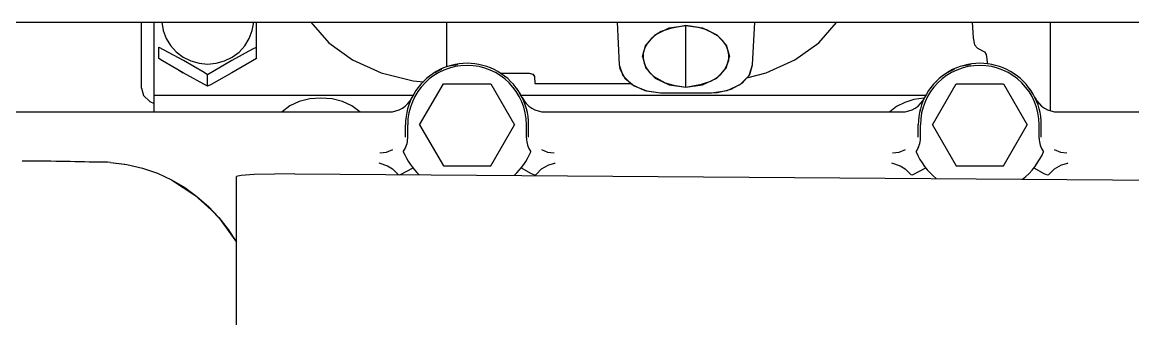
# Model space of a CAD drawing. Extents: x 1551 to 113148, y -1700 to 77018.
# Drawn here: x 18592.9 to 18809.5, y 12337.9 to 12395.8 of the extents above; entities that cross this region are included whole.
import ezdxf

# ---------------------------------------------------------------- set-up
doc = ezdxf.new("R2010")
doc.units = 0
doc.header["$LTSCALE"] = 500
doc.header["$MEASUREMENT"] = 0
doc.linetypes.add('SNT-025', pattern=[0.74, 0.4, -0.17, 0, -0.17])
doc.layers.get('0').update_dxf_attribs({"linetype": 'CONTINUOUS'})
doc.layers.add('GENERATORSETT', color=7, linetype='CONTINUOUS')

# ---------------------------------------------------------------- blocks, each defined once
blk = doc.blocks.new('GENERATOR-CENTER')
for p, q in [((-2345.1, 307.52), (-1646.61, 307.54)), ((-2144.11, 294.67), (-2144.11, 307.53)), ((-2141.61, 293.27), (-2141.6, 307.53)), ((-2140.16, 307.53), (-2139.88, 305.91)), ((-2139.88, 305.91), (-2139.3, 304.36)), ((-2123.08, 304.36), (-2122.49, 305.9)), ((-2122.49, 305.9), (-2122.21, 307.53)), ((-2121.69, 302.67), (-2121.69, 307.53)), ((-2111.08, 307.53), (-2107.59, 303.5)), ((-2084.55, 298.83), (-2084.55, 307.53)), ((-2051.32, 307.53), (-2050.91, 299.24)), ((-2043.92, 305.1), (-2041.16, 306.41)), ((-2042.72, 305.7), (-2043.81, 305.06)), ((-2040.94, 306.28), (-2042.72, 305.7)), ((-2041.16, 306.41), (-2037.91, 306.86)), ((-2037.91, 306.86), (-2040.94, 306.28)), ((-2037.91, 294.84), (-2037.91, 306.86)), ((-2037.91, 294.84), (-2037.91, 306.86)), ((-2037.91, 306.86), (-2034.66, 306.41)), ((-2035.47, 306.48), (-2037.91, 306.86)), ((-2033.83, 306.03), (-2035.47, 306.48)), ((-2034.66, 306.41), (-2031.9, 305.1)), ((-2031.64, 304.78), (-2033.83, 306.03)), ((-2024.91, 299.24), (-2024.5, 307.53)), ((-2012.03, 303.5), (-2008.57, 307.49)), ((-1982.07, 307.53), (-1981.92, 304.49)), ((-1966.83, 290.32), (-1966.83, 307.53)), ((-2139.3, 304.36), (-2138.44, 302.96)), ((-2123.94, 302.95), (-2123.08, 304.36)), ((-2107.59, 303.5), (-2102.95, 300.17)), ((-2045.44, 303.45), (-2045.95, 302.52)), ((-2045.76, 303.15), (-2043.92, 305.1)), ((-2044.72, 304.3), (-2045.44, 303.45)), ((-2043.81, 305.06), (-2044.72, 304.3)), ((-2031.9, 305.1), (-2030.06, 303.15)), ((-2030.8, 303.99), (-2031.64, 304.78)), ((-2030.15, 303.1), (-2030.8, 303.99)), ((-2016.67, 300.17), (-2012.03, 303.5)), ((-1981.92, 304.49), (-1981.67, 303.13)), ((-2140.7, 300.46), (-2140.69, 302.69)), ((-2140.69, 302.69), (-2135.95, 300.13)), ((-2138.44, 302.96), (-2137.32, 301.73)), ((-2137.32, 301.73), (-2135.98, 300.73)), ((-2126.44, 300.13), (-2122.38, 302.35)), ((-2126.4, 300.72), (-2125.07, 301.72)), ((-2125.07, 301.72), (-2123.94, 302.95)), ((-2122.38, 302.35), (-2121.69, 302.67)), ((-2121.7, 300.44), (-2121.69, 302.67)), ((-2046.41, 300.85), (-2045.76, 303.15)), ((-2046.23, 301.54), (-2046.28, 300.55)), ((-2045.95, 302.52), (-2046.23, 301.54)), ((-2029.73, 302.15), (-2030.15, 303.1)), ((-2030.06, 303.15), (-2029.41, 300.85)), ((-2029.54, 301.16), (-2029.73, 302.15)), ((-2029.58, 300.16), (-2029.54, 301.16)), ((-1981.67, 303.13), (-1981.07, 302.49)), ((-1981.07, 302.49), (-1979.71, 301.78)), ((-1979.71, 301.78), (-1979.37, 301.22)), ((-1979.37, 301.22), (-1979.11, 299.32)), ((-2140.02, 300), (-2140.7, 300.46)), ((-2135.96, 297.64), (-2140.02, 300)), ((-2135.98, 300.73), (-2134.48, 299.98)), ((-2135.94, 300.13), (-2131.88, 297.77)), ((-2134.48, 299.98), (-2132.87, 299.53)), ((-2132.87, 299.53), (-2131.2, 299.37)), ((-2131.2, 297.31), (-2126.45, 300.12)), ((-2131.2, 299.37), (-2129.52, 299.52)), ((-2129.52, 299.52), (-2127.9, 299.98)), ((-2127.9, 299.98), (-2126.4, 300.72)), ((-2121.7, 300.44), (-2126.45, 297.63)), ((-2102.95, 300.17), (-2097.37, 297.66)), ((-2084.08, 299), (-2083.71, 299.1)), ((-2083.71, 299.1), (-2082.4, 299.27)), ((-2050.91, 299.24), (-2050.78, 298.42)), ((-2050.91, 299.24), (-2050.22, 297.14)), ((-2046.41, 300.85), (-2045.76, 298.55)), ((-2046.28, 300.55), (-2046.09, 299.56)), ((-2046.09, 299.56), (-2045.66, 298.61)), ((-2030.37, 298.26), (-2029.87, 299.19)), ((-2030.06, 298.55), (-2029.41, 300.85)), ((-2029.87, 299.19), (-2029.58, 300.16)), ((-2025.6, 297.14), (-2024.91, 299.24)), ((-2025.49, 297.32), (-2024.91, 299.24)), ((-2022.25, 297.66), (-2016.67, 300.17)), ((-1984.08, 299), (-1983.71, 299.1)), ((-1983.71, 299.1), (-1982.4, 299.27)), ((-2136.79, 298.17), (-2135.96, 297.64)), ((-2131.21, 295.08), (-2135.95, 297.64)), ((-2131.88, 297.77), (-2131.2, 297.31)), ((-2131.21, 295.08), (-2131.2, 297.31)), ((-2126.46, 297.63), (-2130.52, 295.41)), ((-2097.37, 297.66), (-2091.13, 296.1)), ((-2086.81, 297.75), (-2086.59, 297.9)), ((-2086.59, 297.9), (-2085.55, 298.37)), ((-2074.17, 297.61), (-2068.48, 297.61)), ((-2068.48, 297.61), (-2067.78, 297.42)), ((-2068.48, 297.61), (-2067.64, 297.3)), ((-2067.78, 297.42), (-2067.48, 296.96)), ((-2067.64, 297.3), (-2067.48, 296.96)), ((-2067.48, 296.96), (-2067.41, 295.57)), ((-2067.48, 296.96), (-2067.41, 295.57)), ((-2050.78, 298.42), (-2049.82, 296.59)), ((-2050.22, 297.14), (-2048.47, 295.37)), ((-2045.76, 298.55), (-2043.92, 296.6)), ((-2045.66, 298.61), (-2045.02, 297.72)), ((-2045.02, 297.72), (-2044.18, 296.92)), ((-2044.18, 296.92), (-2041.99, 295.68)), ((-2032.01, 296.64), (-2031.1, 297.4)), ((-2031.9, 296.6), (-2030.06, 298.55)), ((-2031.1, 297.4), (-2030.37, 298.26)), ((-2027.35, 295.37), (-2025.6, 297.14)), ((-2026.95, 295.66), (-2025.49, 297.32)), ((-2026.02, 296.71), (-2022.25, 297.66)), ((-1986.81, 297.75), (-1986.59, 297.9)), ((-1986.59, 297.9), (-1985.55, 298.37)), ((-2144.11, 294.67), (-2143.68, 293.25)), ((-2130.52, 295.41), (-2131.21, 295.08)), ((-2091.13, 296.1), (-2089.12, 295.93)), ((-2089.85, 287.52), (-2085.23, 295.52)), ((-2089.12, 295.93), (-2089.07, 295.99)), ((-2089.07, 295.99), (-2089, 296.05)), ((-2085.23, 295.52), (-2075.99, 295.52)), ((-2075.99, 295.52), (-2071.37, 287.52)), ((-2067.41, 295.57), (-2048.66, 295.57)), ((-2049.82, 296.59), (-2048.04, 295.1)), ((-2048.47, 295.37), (-2045.91, 294.19)), ((-2048.04, 295.1), (-2045.64, 294.12)), ((-2043.92, 296.6), (-2041.16, 295.3)), ((-2042.91, 296.04), (-2042.91, 296.13)), ((-2042.91, 296.04), (-2042.91, 296.13)), ((-2041.99, 295.68), (-2040.35, 295.22)), ((-2041.16, 295.3), (-2037.91, 294.84)), ((-2040.35, 295.22), (-2037.91, 294.84)), ((-2037.91, 294.84), (-2034.88, 295.42)), ((-2037.91, 294.84), (-2034.66, 295.3)), ((-2034.88, 295.42), (-2033.09, 296)), ((-2034.66, 295.3), (-2031.9, 296.6)), ((-2033.09, 296), (-2032.01, 296.64)), ((-2032.91, 296.1), (-2032.91, 296.13)), ((-2032.91, 296.1), (-2032.91, 296.13)), ((-2029.91, 294.19), (-2027.35, 295.37)), ((-2029.12, 294.45), (-2026.95, 295.66)), ((-1989.85, 287.52), (-1985.23, 295.52)), ((-1989.12, 295.93), (-1989.07, 295.99)), ((-1989.07, 295.99), (-1989, 296.05)), ((-1985.23, 295.52), (-1975.99, 295.52)), ((-1975.99, 295.52), (-1971.37, 287.52)), ((-2143.68, 293.25), (-2142.48, 292.06)), ((-2141.61, 290.02), (-2141.61, 293.27)), ((-2141.61, 293.27), (-2091.1, 293.27)), ((-2111.28, 292.56), (-2113.33, 292.04)), ((-2109.11, 292.74), (-2111.28, 292.56)), ((-2106.94, 292.56), (-2109.11, 292.74)), ((-2104.88, 292.04), (-2106.94, 292.56)), ((-2070.12, 293.27), (-1991.1, 293.27)), ((-2045.91, 294.19), (-2042.91, 293.78)), ((-2045.64, 294.12), (-2042.91, 293.78)), ((-2042.91, 293.78), (-2032.91, 293.78)), ((-2042.91, 293.78), (-2032.91, 293.78)), ((-2032.91, 293.78), (-2029.91, 294.19)), ((-2032.91, 293.78), (-2031.75, 293.84)), ((-2031.75, 293.84), (-2029.12, 294.45)), ((-1993.45, 292.43), (-1995.25, 291.88)), ((-1991.54, 292.71), (-1993.45, 292.43)), ((-2142.48, 292.06), (-2141.61, 291.7)), ((-2115.17, 291.19), (-2116.68, 290.08)), ((-2113.33, 292.04), (-2115.17, 291.19)), ((-2103.05, 291.19), (-2104.88, 292.04)), ((-2101.54, 290.08), (-2103.05, 291.19)), ((-1996.84, 291.09), (-1998.18, 290.08)), ((-1995.25, 291.88), (-1996.84, 291.09)), ((-2175.35, 290.02), (-2095.86, 290.02)), ((-2065.35, 290.02), (-1995.86, 290.02)), ((-1965.35, 290.02), (-1895.86, 290.02)), ((-2092.61, 285.1), (-2092.61, 287.52)), ((-2092.19, 284.92), (-2092.19, 287.52)), ((-2089.85, 287.52), (-2085.23, 279.52)), ((-2075.99, 279.52), (-2071.37, 287.52)), ((-2069.03, 284.92), (-2069.03, 287.52)), ((-2068.61, 285.1), (-2068.61, 287.52)), ((-1992.61, 285.1), (-1992.61, 287.52)), ((-1992.19, 284.92), (-1992.19, 287.52)), ((-1989.85, 287.52), (-1985.23, 279.52)), ((-1975.99, 279.52), (-1971.37, 287.52)), ((-1969.03, 284.92), (-1969.03, 287.52)), ((-1968.61, 285.1), (-1968.61, 287.52)), ((-2097.61, 282.02), (-2096.31, 282.19)), ((-2096.31, 282.19), (-2095.11, 282.69)), ((-2066.11, 282.69), (-2064.9, 282.19)), ((-2064.9, 282.19), (-2063.61, 282.02)), ((-1997.61, 282.02), (-1996.31, 282.19)), ((-1996.31, 282.19), (-1995.11, 282.69)), ((-1966.11, 282.69), (-1964.9, 282.19)), ((-1964.9, 282.19), (-1963.61, 282.02)), ((-2150.16, 280.16), (-2147.36, 279.83)), ((-2150.16, 280.16), (-2146.97, 279.77)), ((-2146.97, 279.77), (-2143.91, 279.06)), ((-2097.8, 280.11), (-2096.13, 279.51)), ((-2096.13, 279.51), (-2095.15, 278.91)), ((-2085.23, 279.52), (-2075.99, 279.52)), ((-2066.07, 278.91), (-2064.69, 279.69)), ((-2064.69, 279.69), (-2063.47, 280.06)), ((-2063.47, 280.06), (-2063.42, 280.11)), ((-1997.8, 280.11), (-1996.13, 279.52)), ((-1996.13, 279.52), (-1995.15, 278.91)), ((-1985.23, 279.52), (-1975.99, 279.52)), ((-1966.07, 278.91), (-1964.69, 279.69)), ((-1964.69, 279.69), (-1963.47, 280.06)), ((-1963.47, 280.06), (-1963.42, 280.11)), ((-2143.91, 279.06), (-2141.01, 278.05)), ((-2141.01, 278.05), (-2138.26, 276.78)), ((-2125.34, 277.52), (-2125.56, 277.41)), ((-2125.56, 275.89), (-2125.56, 277.41)), ((-2124.67, 277.63), (-2125.34, 277.52)), ((-2122.13, 277.81), (-2124.67, 277.63)), ((-2114.19, 277.93), (-2122.13, 277.81)), ((-2114.19, 277.93), (-1945.65, 276.71)), ((-2095.15, 278.91), (-2094.06, 277.79)), ((-2094.06, 277.79), (-2093.74, 277.77)), ((-2093.74, 277.77), (-2091.15, 279.09)), ((-2070.07, 279.09), (-2068.1, 277.99)), ((-2068.1, 277.99), (-2067.47, 277.77)), ((-2067.47, 277.77), (-2067.15, 277.79)), ((-2067.15, 277.79), (-2066.07, 278.91)), ((-1995.15, 278.91), (-1994.06, 277.79)), ((-1994.06, 277.79), (-1993.74, 277.77)), ((-1993.74, 277.77), (-1991.15, 279.09)), ((-1970.07, 279.09), (-1968.1, 277.99)), ((-1968.1, 277.99), (-1967.47, 277.77)), ((-1967.47, 277.77), (-1967.15, 277.79)), ((-1967.15, 277.79), (-1966.07, 278.91)), ((-2138.26, 276.78), (-2135.68, 275.27)), ((-2138.22, 276.76), (-2133.7, 273.82)), ((-2135.68, 275.27), (-2133.28, 273.52)), ((-2125.56, 267.9), (-2125.56, 275.89)), ((-2133.7, 273.82), (-2130.52, 270.95)), ((-2133.28, 273.52), (-2131.05, 271.57)), ((-2131.05, 271.57), (-2129.02, 269.43)), ((-2130.52, 270.95), (-2128.9, 269.23)), ((-2129.02, 269.43), (-2127.19, 267.1)), ((-2128.9, 269.23), (-2125.56, 264.6)), ((-2127.19, 267.1), (-2125.56, 264.59)), ((-2127.14, 267.03), (-2126.78, 266.52)), ((-2125.56, -267.91), (-2125.56, 267.9))]:
    blk.add_line(p, q)
for centre, radius, start, end in [((-2080.61, 287.52), 12, 359.9996, 180.0004), ((-2080.61, 287.52), 11.58, 0.0085, 179.9915), ((-1980.61, 287.52), 12, 359.9996, 180.0004), ((-1980.61, 287.52), 11.58, 0.0085, 179.9915), ((-2080.61, 287.52), 12, 29.9871, 35.9997), ((-1980.61, 287.52), 12, 29.9871, 35.9997), ((-2095.86, 295.02), 5, 270, 333.821), ((-2095.86, 295.02), 5, 270, 333.821), ((-2080.61, 287.52), 12, 26.179, 29.2208), ((-2065.35, 295.02), 5, 206.1786, 270.0003), ((-2065.35, 295.02), 5, 206.179, 270), ((-1995.86, 295.02), 5, 270, 333.821), ((-1995.86, 295.02), 5, 270, 333.821), ((-1980.61, 287.52), 12, 26.179, 29.2208), ((-1965.35, 295.02), 5, 206.1786, 270.0003), ((-1965.35, 295.02), 5, 206.179, 270), ((-2096.79, 284.92), 4.6, 324.6458, 0.0414), ((-2064.43, 284.92), 4.6, 179.9526, 215.354), ((-1996.79, 284.92), 4.6, 324.6458, 0.0414), ((-1964.43, 284.92), 4.6, 179.9526, 215.3539), ((-2080.61, 287.52), 13.5, 202.9502, 226.3339), ((-2080.61, 287.52), 13.5, 312.834, 337.05), ((-1980.61, 287.52), 13.5, 202.9503, 231.0422), ((-1980.61, 287.52), 13.5, 308.1257, 337.05), ((-2172.41, -538.7), 819.16, 88.60294, 89.64693), ((-2151.94, 250.58), 29.64, 86.5717, 90.974)]:
    blk.add_arc(centre, radius, start, end)

msp = doc.modelspace()

# ---------------------------------------------------------------- block references
at = {"layer": 'GENERATORSETT', "linetype": 'SNT-025'}
msp.add_blockref('GENERATOR-CENTER', (20760.293, 12088.276), dxfattribs=at)

doc.saveas('drawing.dxf')
